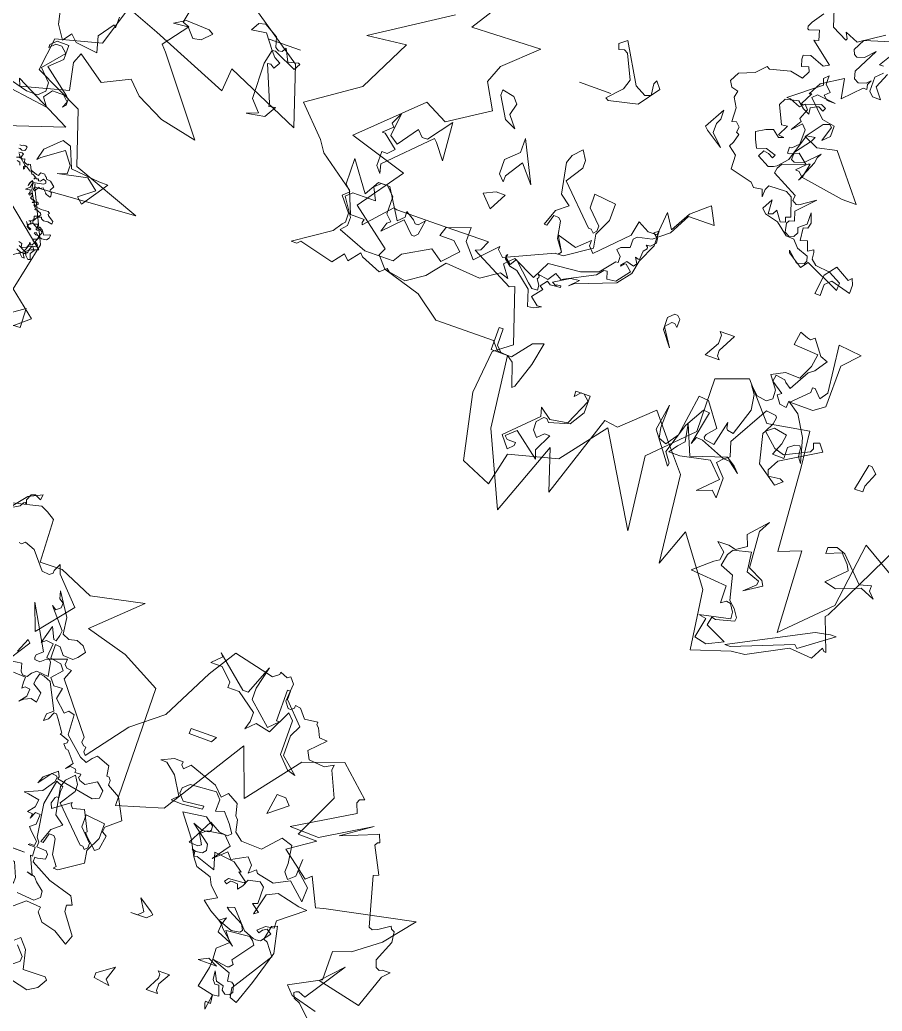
# Model space of a CAD drawing. Header units: metres. Extents: x -71 to 881, y -503 to 661.
# Drawn here: x 236.04 to 241.82, y 456.21 to 462.85 of the extents above; entities that cross this region are included whole.
import ezdxf

# ---------------------------------------------------------------- set-up
doc = ezdxf.new("R2010")
doc.units = ezdxf.units.M
doc.layers.add('ARBRE', color=100, linetype='Continuous', lineweight=13, true_color=0x00ff3f)

# ---------------------------------------------------------------- blocks, each defined once
blk = doc.blocks.new('WMF2', base_point=(0, 0.01))
at = {"color": 251, "lineweight": 0, "true_color": 0x636466}
for points in [[(81.23, -212.64), (86.45, -202.37), (92.4, -197.64), (98.49, -189.57), (98.99, -190.16), (98.92, -191.16), (99.46, -191.2), (99.98, -191.79), (99.88, -192.88), (107.36, -202.17), (106.64, -204.2), (107.63, -204.27), (108.14, -204.87), (108.06, -205.98), (111.91, -204.61), (112.96, -203.7), (114.06, -203.79), (114.16, -204.2), (114.12, -204.74), (112.93, -205.76), (117.77, -214.23), (115.81, -208.91), (110.13, -215.92), (115.04, -221.02), (115.66, -222.79), (116.35, -221.31), (116.39, -220.76), (116.99, -220.25), (118.51, -220.38), (121.42, -223.82), (123.45, -224.55), (124.06, -224.04), (124.6, -224.1)], [(197.13, -110.25), (202.88, -101.16), (188.84, -101.73), (195.03, -95.86), (196.4, -92.3), (193.55, -87.25), (201.48, -82.18), (206.17, -84.52), (217.5, -73.62), (205.76, -70.03), (212.07, -61.12), (204.08, -54.99), (204.77, -53.52), (202.84, -51.25), (195.1, -48.95), (190.12, -45.33), (178.29, -45.44), (176.89, -43.78), (174.7, -43.59), (173.01, -29.2), (166.39, -14.78), (160.89, -29.58), (158.19, -21.39), (152.68, -38.14), (149.95, -37.75), (143.85, -43.43), (139.57, -38.33), (135.29, -33.25), (133.39, -15.7), (130.63, -23.1), (123.64, -13.73), (121.99, -1.9), (114.39, -4.34), (111.72, -4.67), (103.98, -8.76), (99.27, -8.35), (97.95, -10.89), (97.46, -10.41), (97.02, -10.37), (99.54, -16.88), (99.06, -17.38), (95.41, -24.9), (90.83, -34.32)], [(49.27, -24.43), (44.16, -28.75), (49.49, -33.04), (47.38, -42.86), (52.22, -53.02), (31.88, -54.47), (45.91, -59.56), (49.4, -70.11), (59.14, -74.81), (58.34, -81.44), (49.36, -83.76), (46.84, -91.88), (40.14, -89.34), (24.4, -82.93), (24.01, -87.6), (8.81, -80.93), (12.69, -92.64), (23.58, -100.08)], [(39.67, -158.01), (44.92, -159.4), (46.44, -161.06), (40.43, -164.26), (40.42, -170.12), (36.91, -171.27), (31.95, -175.08), (27.13, -180.99), (44.83, -177.37), (46.41, -176.96), (49.12, -182.48), (50.2, -181.46), (55.69, -185.68), (50.55, -189.17), (54.41, -189.22), (50.23, -198.2), (52.48, -203.12), (52.39, -204.21), (54.12, -203.26), (57.28, -203.53), (58.15, -205.15), (55.25, -208.11), (56.89, -208.24), (57.74, -209.97), (58.25, -210.45), (58.2, -211), (60.88, -210.67), (62.28, -212.43), (63.37, -212.54), (63.42, -211.98), (64, -211.48), (64.56, -211.53), (65.45, -212.71), (65.14, -216.33), (66.13, -217.51), (66.73, -217.02), (68.24, -217.69), (68.28, -217.15), (69.45, -216.26), (77.76, -218.17), (81.23, -212.64), (81.23, -212.64)], [(100.3, -13.3), (97.37, -13.9), (96.16, -13.9), (102.61, -9.16), (103.21, -9.75), (114.9, -5.14), (116, -5.14), (100.3, -13.3), (100.3, -13.3)], [(122.03, -4.59), (121.2, -8.62), (122.72, -8.94), (116.58, -10.22), (116.74, -11.56), (117.68, -13), (118.53, -13.17), (119.53, -12.5), (119.62, -15.95), (127.05, -16.59), (123.52, -19.64), (122.5, -20.31), (122.25, -21.93), (124.05, -23.52), (121.84, -23.52), (120.32, -23.2), (118.31, -24.55), (119.17, -26.74), (115.88, -30.39), (117.14, -28.09), (116.53, -20.76), (113.49, -19.25), (112.89, -18.34), (116.25, -16.14), (114.07, -18.14), (114, -18.92), (116.7, -19.9), (117.23, -23.8), (120.73, -22.94), (121.42, -21.76), (121.9, -19.39), (119.14, -18.3), (118.02, -13.51), (116.67, -12.35), (115.65, -10.82), (115.72, -10.05), (119.34, -9.11), (120.19, -9.29), (120.53, -7.61), (116.29, -5.59), (119.5, -4.04), (122.03, -4.59), (122.03, -4.59)], [(206.64, -102.36), (221.47, -92.77), (213.62, -93.64), (218.84, -83.17), (228.67, -76.4), (223.08, -70.7), (221.59, -68.47), (214.46, -63.39), (212.7, -59.01), (209.83, -58.98), (210.04, -58.28), (209.88, -57.88), (205.22, -63.07), (204.55, -62.86), (196.2, -62.98), (185.71, -63.11), (186.56, -61.11), (187.58, -60.7), (178.92, -56.25), (177.9, -56.66), (174.32, -45.95), (177.81, -43.34), (178.67, -34.61), (175.87, -21.54), (169.72, -18.91), (168.26, -25.61), (158.55, -28.14), (151.66, -37.02), (141.23, -19.49), (142.97, -34.33), (135.13, -42.17), (135.3, -53.01), (129.01, -55.27), (122.91, -48.29), (114.53, -49.68), (113.77, -42.55), (112.45, -25.61), (108.09, -27.35), (107.21, -10.78), (98.49, -19.49), (96.74, -32.59), (81.64, -23.67)], [(59.11, -34.32), (48.77, -41.31), (47.36, -41.88), (58.37, -50.92)], [(61.87, -62.25), (50.47, -66), (62.16, -71.92), (61.59, -70.48), (52.23, -72.98), (53.36, -78.3), (52.54, -80.39), (46.99, -76.49), (41.75, -79.1), (39.13, -76.49), (33.51, -73.76), (26.05, -72.12), (37.25, -86.3), (38.33, -87.51), (34.61, -92.45), (35.99, -92.94), (34.69, -99.75)], [(40.11, -155.63), (43.05, -158.46), (44.35, -159.02), (44.76, -160.04), (44.45, -160.3), (43.92, -160.51), (42.49, -159.91), (37.1, -168.03), (40.97, -163.9), (32.15, -161.95), (29.82, -168.64), (28.52, -170), (30.14, -169.93), (30.65, -169.72), (31.37, -170.03), (31.94, -171.46), (30.17, -175.61), (30.45, -177.74), (31.15, -178.04), (31.35, -178.56), (33.6, -177.07), (34.61, -176.66), (35.32, -176.96), (38.04, -186.65), (37.02, -187.05), (39.7, -192.27), (39.35, -192.88), (38.94, -193.04), (39.56, -194.57), (39.97, -194.4), (46.81, -191.62), (41.05, -195.63), (50.47, -189.97), (56.38, -190.15), (44.99, -196.88), (45.76, -198.84), (45.47, -199.54), (44.55, -199.92), (50.64, -205.39), (58.51, -202.62), (66.66, -192.17), (70.16, -201.76), (80.62, -185.19), (89.7, -182.43), (90.01, -206.45), (97.85, -210.62), (106.23, -212.96), (97.57, -221.28), (108.11, -219.06), (114.95, -222), (119.42, -221.88), (119.84, -230.55), (121.43, -231.58), (122.86, -232.19), (129.04, -230.77)], [(95.41, -24.9), (93.1, -25.5), (93.1, -24.4), (91.88, -23.19), (94.81, -24.4), (99.43, -22.59), (101.87, -23.19), (98.33, -26.72), (98.94, -27.82), (100.65, -29.64), (103.57, -28.43), (103.57, -29.64), (101.87, -30.26), (100.05, -29.64), (95.41, -24.9), (95.41, -24.9)], [(57.77, -28.84), (58.63, -30.3), (56.93, -35.37), (57.37, -30.33), (54.22, -29.5), (53.25, -31.47), (53.04, -32.3), (51.55, -33.16), (53.17, -30.11), (53.78, -27.79), (53.47, -27.25), (51.12, -26.63), (45.81, -30.31), (45.66, -26.44), (59.37, -25.77), (58.42, -26.33), (57.77, -28.84), (57.77, -28.84)], [(169.87, -28.84), (169.25, -28.23), (167.56, -28.23), (167.56, -27.6), (168.66, -26.5), (170.48, -28.84), (164.64, -34.67), (165.12, -36.39), (162.8, -34.67), (159.28, -35.28), (156.97, -40.52), (158.19, -41.62), (158.8, -41.62), (159.88, -40.52), (159.88, -41.62), (156.97, -41.62), (156.97, -38.21), (158.8, -35.28), (162.8, -34.07), (163.41, -34.67), (164.03, -34.67), (165.12, -33.45), (165.12, -31.75), (164.03, -30.53), (162.8, -31.75), (161.71, -31.75), (163.41, -28.23), (162.8, -26.5), (168.04, -30.53), (169.87, -28.84), (169.87, -28.84)], [(57.77, -59.77), (57.34, -59.74), (56.99, -59.99), (56.55, -59.99), (56.22, -59.81), (56.35, -59.33), (56.48, -59.08), (57.01, -58.91), (57.45, -59.12), (57.71, -59.07)], [(57.42, -58.35), (56.8, -58.47), (56.47, -58.28), (56.73, -57.56), (56.31, -57.33), (55.87, -57.53), (55.75, -56.92), (54.93, -56.6), (54.8, -56.85), (54.47, -56.9), (54, -55.88), (52.71, -55.43), (52.29, -55.4), (52.19, -55.8), (52.04, -56.06), (51.25, -56.07), (50.96, -55.61), (50.83, -55.62), (50.67, -55.53), (50.58, -55.28), (49.76, -55.18), (48.77, -54.33), (49.22, -53.47), (49.17, -53.21), (48.84, -53.17), (48.7, -52.42), (48.83, -52.17), (49.57, -52.45), (49.82, -52.58), (49.78, -52.67), (50.67, -53.46), (51.2, -53.08), (51.37, -53.18), (51.41, -53.31), (52.03, -52.33), (52.28, -52.54), (52.29, -52.9), (52.25, -52.99), (52.13, -53.02), (52.29, -53.33), (52.38, -53.6), (52.8, -53.6), (52.54, -52.26), (51.6, -50.66), (51.34, -50.52), (51.27, -50.28), (50.74, -50.44), (50.57, -50.33), (50.48, -50.06), (50.84, -49.82), (50.98, -49.78), (50.89, -49.52), (49.55, -49.37), (48.16, -49.5), (47.78, -49.18), (48, -48.98), (47.85, -48.67), (46.68, -47.94), (46.65, -47.37), (47.56, -47.53), (48.39, -47.43), (48.9, -47.71), (48.98, -47.97), (49.76, -47.72), (50.3, -46.68), (50.19, -46.3), (49.75, -46.27), (49.22, -46.45), (49.02, -45.79), (48.86, -45.72), (48.68, -46.06), (48.07, -45.73), (47.44, -44.86), (46.32, -45.35), (46.14, -45.25), (46.23, -44.64), (46.6, -44.17), (47.56, -44.03), (48.1, -44.22), (48.58, -43.15), (48.01, -42.73), (47.85, -42.43), (48.07, -42.2), (48.76, -42.13), (48.17, -41.4), (48.71, -40.58), (48.32, -39.48), (48.7, -39.37), (49.37, -39.95), (49.47, -40.2), (49.63, -40.29), (49.94, -40.13), (49.49, -39.35), (50.01, -39.4), (50.51, -39.88), (50.54, -40.02), (50.86, -39.85)], [(51.46, -40.59), (50.47, -40.19), (49.85, -40.29), (49.72, -40.33), (49.57, -40.61), (49.49, -40.55), (49.46, -40.43), (49.28, -40.54), (49.15, -40.81), (49.22, -41.05), (48.9, -41.88), (48.95, -42.01), (49.46, -41.85), (49.82, -40.94), (49.95, -40.7), (51.24, -41.37)], [(51.53, -42.07), (50.86, -41.92), (50.77, -41.24), (50.48, -41.18), (49.74, -41.56), (49.46, -42.27), (49.5, -42.42), (49.41, -42.59), (49.24, -42.27), (48.89, -42.32), (48.63, -42.83), (49.09, -43.19), (49.12, -43.32), (49.21, -43.37), (48.38, -43.7), (48.25, -43.95), (48.36, -44.36), (48.89, -44.41), (49.31, -44.64), (48.96, -44.87), (48.46, -44.41), (48.27, -44.32), (47.88, -45.08), (47.97, -45.33), (48.55, -45.65), (48.68, -45.4), (48.96, -45.31), (49.3, -45.49), (49.06, -45.7), (50.1, -46.26), (50.9, -45.79), (50.93, -45.72), (50.82, -45.31), (50.42, -45.22), (50.17, -45.09), (50.28, -44.9), (51.03, -45.31), (51.03, -45.54), (51.44, -46.19), (51.18, -45.85), (51.02, -45.76), (50.63, -46.1), (50.58, -46.17), (50.67, -46.44), (50.83, -46.52), (51.09, -46.45), (50.35, -46.83), (50.42, -47.09), (50.26, -47.21), (50.42, -47.72), (49.49, -48.01), (49.31, -48.35), (49.49, -48.67), (50.03, -48.84), (50.3, -48.99), (50.77, -48.92), (50.44, -48.95), (51.22, -49.71), (51.11, -49.74), (51.31, -50.19), (51.71, -50.04), (51.65, -50.13), (51.4, -50.23), (51.47, -50.48), (52.03, -50.67), (52.29, -50.82), (52.12, -51.17), (52.29, -51.69), (52.54, -51.59), (52.57, -51.17), (52.63, -51.43), (52.9, -51.36), (52.76, -51.82), (52.87, -52.23), (53.49, -52.1), (53.75, -52.03), (53.04, -52.74), (52.85, -53.52), (52.92, -53.78), (53.01, -53.82), (53.28, -53.74), (53.5, -52.87), (53.5, -53.31), (53.09, -54.09), (52.87, -53.87), (52.85, -53.74), (50.74, -54.16), (50.47, -54.45), (50.6, -54.86), (51.14, -55.04), (51.55, -54.48), (51.91, -54.45), (52.09, -54.54), (52.03, -54.61), (52.09, -54.76), (52.39, -54.6), (52.42, -54.73), (52.51, -54.77), (52.77, -54.69), (52.92, -54.44), (52.77, -54.92), (53.44, -55.27), (53.59, -55.23), (53.84, -55.36), (53.75, -55.52), (53.79, -55.66), (54.35, -55.63), (54.31, -55.72), (54.95, -56.16), (55.21, -56.29), (55.34, -56.28), (55.36, -55.82), (55.49, -55.58), (55.61, -55.96), (55.42, -56.31), (56.6, -57.37), (57.04, -57.37)], [(57.18, -56.7), (56.58, -56.58), (56.42, -56.07)], [(57.53, -57.31), (56.88, -57.52), (57.28, -58.16)], [(127.86, -39.54), (126.03, -38.33), (124.94, -37.24), (127.24, -38.94), (128.46, -38.94), (129.55, -37.85), (127.24, -35.41), (127.24, -31.39), (128.46, -32.48), (131.38, -31.39), (127.86, -34.91), (130.76, -37.85), (136.62, -36.62), (138.93, -36.62), (137.71, -38.33), (136.62, -39.54), (137.23, -43.08), (134.79, -37.24), (127.86, -39.54), (127.86, -39.54)], [(120.42, -66.45), (119.65, -67.04), (117.45, -64.06), (115.93, -63.49), (117.61, -61.04), (118.69, -60.22), (120.94, -56.22), (122.15, -57.02), (122.44, -57.42), (124.35, -57.69), (124.6, -56.41), (122.13, -54.73), (122.91, -54.15), (121.8, -52.67), (120.44, -52.47), (120.32, -53.77), (117.85, -52.09), (115.45, -48.04), (114.13, -43.19), (114.93, -44.29), (115.11, -45.98), (115.4, -46.38), (116.35, -46.16), (117.52, -45.28), (117.5, -42.97), (119.86, -43.05), (118.8, -45.54), (118.53, -47.44), (121.17, -47.9), (122.64, -46.8), (121.69, -48.6), (121.49, -49.97), (121.78, -50.35), (123.77, -50.57), (128.28, -42.59), (127.38, -39.75), (128.46, -38.94), (133.52, -40.99), (134.82, -41.11), (135.39, -39.6), (134.06, -46.44), (135.36, -46.55), (137.61, -42.55), (139.52, -36.52), (138.12, -34.62), (138.22, -33.95), (142.72, -39.97), (141.89, -45.21), (141.95, -40.55), (141.61, -38.48), (139.96, -37.89), (138.27, -40.36), (137.04, -48.82), (135.07, -48.6), (131.68, -44.07), (133.27, -42.27), (133.42, -41.67), (133.14, -41.28), (131.16, -40.93), (130.09, -45.87), (129.9, -44.79), (129.67, -44.48), (128.38, -44.23), (126.63, -49.66), (127.08, -52.73), (128.25, -54.29), (126.47, -52.71), (124.5, -52.36), (123.39, -53.17), (123.49, -54.92), (125.42, -57.49), (122.86, -58.8), (119.88, -58.72), (118.5, -61.58), (118.12, -64.16), (123.08, -64.47), (122.69, -67.2), (121.11, -66.56), (120.42, -66.45), (120.42, -66.45)], [(122.64, -46.8), (119.8, -44.2), (117.78, -43.62), (113.05, -45.94), (112.69, -46.71), (113.05, -47.75), (111.9, -48.16), (110.76, -46.76), (118.41, -42.1), (119.56, -39.88), (119.15, -38.74), (116.82, -39.05), (116.04, -38.68), (117.45, -37.54), (121.56, -40.46), (122.95, -46.17), (122.64, -46.8), (122.64, -46.8)], [(174.7, -43.59), (178.13, -43.59), (178.13, -48.16), (177.26, -48.16), (177.26, -44.83), (176.02, -43.59), (173.91, -43.59), (170.9, -47.37), (168.8, -48.16), (169.68, -43.59), (171.36, -38.49), (171.81, -38.05), (173.47, -42.7), (174.7, -43.59), (174.7, -43.59)], [(99.65, -46.23), (100.87, -43.31), (100.87, -42.08), (102.57, -42.08), (101.47, -47.33), (100.87, -47.33), (99.65, -46.23), (99.65, -46.23)], [(220.57, -50.22), (221.79, -50.2), (214.78, -54.92), (213.59, -56.76), (213.1, -57.26), (213.13, -59.1), (215.47, -61.97), (214.27, -63.08), (215.5, -64.29), (215.56, -69.52), (211.34, -63.72), (209.67, -66.67), (207.37, -66.7), (203.77, -60.91), (202.56, -62.13), (202.58, -63.23), (200.85, -62.15), (200.24, -61.55), (199.64, -61.56), (198.56, -62.79), (199.01, -59.87), (199.61, -59.26), (200.21, -59.24), (202.55, -61.52), (206.05, -57.94), (205.47, -59.78), (204.85, -60.28), (206.1, -61.48), (206.14, -65.01), (207.85, -66.7), (209.07, -66.69), (210.27, -65.56), (209.03, -63.15), (213.66, -63.1), (214.86, -61.99), (212.51, -58.47), (212.49, -56.77), (213.57, -55.55), (207.7, -53.3), (201.85, -53.37), (200.78, -55.09), (195.57, -58.07), (193.11, -56.39), (190.24, -59.36), (192.08, -61.04), (195, -61.01), (194.41, -62.83), (189.81, -64.59), (189.77, -61.68), (187.3, -58.79), (183.33, -62.96), (183.33, -62.37), (182.1, -61.15), (172.77, -65.4), (172.29, -65.4), (171.68, -66.02), (173.43, -68.94), (169.39, -67.77), (166.98, -70.11), (166.96, -69.01), (165.85, -67.81), (160.08, -73.71), (159.5, -76.65), (157.18, -75.46), (155.35, -75.48), (154.92, -80.22), (153.06, -77.33), (150.8, -81.38), (147.91, -83.85), (147.29, -84.34), (145.55, -80.94), (150.8, -80.88), (153.05, -76.72), (155.95, -74.38), (158.86, -73.73), (159.47, -73.11), (159.44, -71.4), (161.14, -70.78), (161.73, -70.16), (160.64, -69.08), (160.62, -67.87), (161.11, -67.86), (163.5, -64.91), (166.9, -63.65), (173.36, -63.08), (175.14, -59.53), (179.8, -61.8), (181.48, -60.07), (179.75, -57.65), (181.46, -58.23), (184.95, -55.88), (192.02, -56.41), (194.9, -52.85), (198.42, -50.48), (201.82, -51.06), (202.43, -51.55), (203.66, -50.42), (207.69, -52.09), (208.3, -52.68), (210.1, -50.35), (211.21, -51.44), (213, -49.09), (219.97, -50.84), (220.57, -50.22), (220.57, -50.22)], [(40.86, -56.38), (43.16, -58.19), (49.01, -56.98), (47.19, -57.59), (47.19, -59.3), (49.01, -61.74), (53.04, -58.82), (53.65, -58.19), (53.04, -60.53), (50.1, -63.43), (48.41, -62.83), (46.7, -58.82), (40.86, -58.19), (39.03, -58.19), (42.55, -52.98), (43.78, -54.06), (40.86, -56.38), (40.86, -56.38)], [(113.17, -63.62), (113.17, -55.18), (115.36, -53.65), (120.07, -53.65), (116.91, -56.82), (116.91, -57.81), (116.37, -57.81), (114.82, -56.28), (113.72, -57.81), (114.82, -67.35), (110.12, -66.81), (113.17, -63.62), (113.17, -63.62)], [(147.98, -61.05), (146.87, -62.15), (146.26, -62.15), (145.66, -61.53), (145.66, -59.83), (146.26, -60.44), (146.87, -60.44), (147.98, -59.23), (145.66, -55.68), (147.98, -58.61), (147.98, -61.05), (147.98, -61.05)], [(156.89, -69.51), (157.43, -66.75), (159.56, -64.03), (167.3, -61.05), (168.14, -60.32), (166.54, -62.02), (168.32, -61.8), (171.36, -59.94), (170.42, -59.42), (170.47, -59.72), (169.59, -59.84), (169.56, -59.52), (171.59, -59.29), (172.31, -59.83), (173.34, -58.5), (172.64, -57.96), (174.22, -55.94), (172.57, -54.64), (171.71, -54.74), (173.12, -54.01), (174.29, -53.87), (175.3, -57.08), (178.61, -59.71), (180.18, -60.09), (181.49, -61.11), (181.56, -61.74), (181.3, -62.07), (181.53, -61.43), (180.22, -60.39), (179.42, -61.68), (175.68, -58.22), (174.72, -57.4), (173.53, -57.53), (173.65, -58.47), (174.34, -59.58), (174.13, -59.93), (174.18, -60.23), (174.45, -60.45), (172.34, -60.13), (171.33, -61.75), (169.98, -60.98), (163.78, -64.16), (162.73, -65.48), (162.11, -65.55), (161.63, -64.1), (159.84, -64.31), (157.76, -66.95), (159.09, -68.05), (159.4, -68.02), (159.94, -67.33), (159.98, -67.64), (159.15, -68.6), (157.6, -68.22), (157.12, -68.85), (157.81, -69.96), (157.22, -69.78), (156.92, -69.81), (156.81, -71.58), (156.27, -72.27), (156.3, -72.59), (156.65, -72.85), (155.79, -72.95), (154.94, -73.93), (155.05, -74.81), (156.1, -75.62), (155.22, -76.3), (155.18, -73.27), (156.89, -69.51), (156.89, -69.51)], [(136.37, -58.45), (136.37, -57.37), (135.76, -56.76), (138.68, -56.76), (136.98, -59.69), (136.98, -61.39), (137.47, -62), (134.54, -62), (136.37, -58.45), (136.37, -58.45)], [(171.68, -66.02), (173.31, -68.24), (173.88, -71.59), (174.47, -72.18), (175.5, -72.18), (176.09, -69.97), (176.66, -69.97), (175.5, -73.22), (173.31, -74.97), (175.5, -76.59), (176.66, -82.74), (176.09, -84.36), (174.47, -86.09), (173.31, -84.36), (173.31, -82.74), (175.5, -79.36), (168.32, -72.18), (167.74, -72.18), (167.15, -71.59), (166.58, -72.18), (166.58, -73.22), (169.36, -76), (169.36, -78.78), (164.96, -78.33), (164.96, -74.97), (166.58, -71.59), (166.11, -68.82), (171.09, -65.45), (172.15, -65.45), (171.68, -66.02), (171.68, -66.02)], [(64.7, -71.27), (60.09, -70.06), (57.77, -70.06), (56.55, -71.27), (56.55, -72.98), (58.86, -75.3), (55.34, -79.44), (56.55, -80.53), (57.77, -80.53), (58.86, -79.44), (58.86, -80.05), (57.77, -81.14), (55.34, -81.14), (55.34, -78.22), (57.77, -75.92), (52.42, -71.77), (51.91, -71.27), (51.91, -70.06), (52.42, -69.46), (51.91, -70.67), (53.02, -71.77), (55.34, -71.77), (56.55, -70.06), (55.34, -68.37), (63.01, -69.46)], [(187.57, -69.19), (189.89, -71.62), (187.57, -72.72), (185.74, -72.72), (187.57, -69.19), (187.57, -69.19)], [(211.1, -72.56), (210.01, -72.56), (208.8, -73.77), (211.73, -76.09), (212.35, -76.09), (210.51, -77.8), (211.1, -78.4), (210.01, -80.71), (210.51, -76.09), (208.8, -74.88), (205.88, -79.01), (204.66, -77.8), (203.56, -77.8), (200.04, -82.55), (199.42, -74.88), (201.73, -77.8), (202.34, -78.4), (210.51, -70.25), (210.01, -68.43), (211.1, -69.64), (211.1, -72.56), (211.1, -72.56)], [(122.21, -79.14), (120.38, -81.45), (117.46, -79.74), (116.86, -80.36), (116.37, -79.14), (116.37, -77.44), (120.38, -78.53), (121.59, -77.44), (121.59, -75.13), (122.69, -75.13), (122.21, -79.14), (122.21, -79.14)], [(184.65, -79.77), (186.95, -76.25), (186.95, -75.04), (188.18, -76.25), (188.18, -79.17), (185.74, -81.48), (185.74, -84.42), (181.72, -76.25), (184.65, -79.77), (184.65, -79.77)], [(110.5, -210.3), (109.11, -209.66), (107.56, -210.01), (106.1, -209.43), (105.21, -208.37), (106.3, -206.96), (107.08, -206.3), (109.11, -206.4), (110.23, -207.75), (111.21, -207.86), (111.17, -205.1), (108.98, -204.68), (108.09, -203.61), (109.95, -201.54), (108.82, -200.21), (107.05, -200.28), (107.47, -198.09), (105.17, -195.92), (104.39, -196.59), (103.18, -196.28), (102.97, -192.24), (99.24, -188.97), (97.85, -188.34), (97.03, -189.52), (96.18, -190.24), (93.53, -189.23), (93.18, -187.24), (92.71, -187.16), (92.29, -186.66), (92.32, -185.67), (89.73, -184.22), (87.53, -180.05), (90.18, -177.78), (90.31, -176.8), (89.34, -176.22), (89.8, -173.49), (90.58, -172.83), (92.72, -174.77), (93.38, -175.55), (93.1, -175.8), (95.08, -179.67), (97.34, -179.08), (97.82, -179.64), (97.78, -180.15), (101.14, -177.68), (101.63, -178.7), (101.22, -179.9), (100.95, -180.15), (100.54, -180.1), (100.64, -181.36), (100.55, -182.4), (102.01, -182.98), (102.92, -178.07), (101.94, -171.52), (101.24, -170.69), (101.31, -169.75), (99.34, -169.6), (98.87, -169.05), (98.94, -168.01), (100.49, -167.68), (101, -167.72), (101.03, -166.73), (96.75, -164.41), (91.89, -162.99), (91.03, -161.43), (92.05, -161.03), (91.94, -159.79), (89, -155.76), (89.67, -153.85), (92.49, -155.57), (95.44, -156.33), (96.81, -157.94), (96.68, -158.92), (99.66, -159.16), (102.89, -156.4)], [(99.31, -151.21), (98.26, -152.1), (96.65, -150.2), (95.72, -146.4), (91.23, -146.56), (90.77, -146.01), (91.89, -144.08), (93.76, -142.97), (97.21, -143.77)], [(139.42, -126.79), (141.03, -124.5), (141.52, -123.53), (141.36, -123.04), (141.12, -122.91), (139.13, -123.53), (138.58, -121.59), (139.52, -121.34), (135.03, -117.8), (136.15, -117.21), (139.1, -118.34), (140.49, -117.9), (140.5, -117.08), (140.06, -115.71), (138.68, -116.15), (138.33, -115.23), (139.13, -113.66), (141.69, -114.16), (145.74, -113.14), (146.33, -113.43), (148.12, -111.55), (151.13, -110.32), (152.08, -108.49), (151.44, -107.36), (150.04, -107.03), (150.34, -105.65), (149.29, -103.85), (149.18, -101.08), (148.29, -101.35), (147.47, -100.54), (147.61, -99.46), (147.03, -99.16), (147.51, -97.44), (147.99, -96.52), (146.26, -95.22), (146.17, -92.39), (141.64, -91.28), (140.84, -90.46), (139.13, -90.72), (138.69, -89.34), (138.63, -90.88), (138.17, -91.79), (134.57, -91.91), (133.35, -91.28), (132.09, -87.5), (133.07, -87.18), (132.73, -86.26), (133.71, -85.95), (135.09, -87.89), (135.6, -86.91), (136.47, -86.63), (136.66, -89.45), (137.77, -87.31), (136.97, -86.47), (134.21, -85.79), (131.7, -83.77), (130.11, -83.69), (128.85, -82.3), (126.54, -81.5), (126.24, -80.52), (126.57, -79.87), (128, -79.47), (130.14, -81.38), (129.97, -80.9), (127.04, -78.97), (125.91, -80.36), (118.92, -77.16), (118.88, -78.69), (121.4, -80.01), (124.34, -80.36), (125.43, -81.26), (125.58, -82.58), (125.74, -83.07), (126.83, -82.4), (127.49, -84.3), (128.86, -83.86), (129.13, -86.37), (128.24, -86.66), (128, -87.76), (128.66, -89.67), (128.66, -87.28), (130.11, -86.07), (129.76, -85.15), (130.27, -84.17), (131.22, -83.92), (132.14, -84.39), (132.47, -86.12), (132.16, -86.71), (131.17, -87.01), (131.77, -88.88), (128.43, -92.34), (131.45, -90.3), (131.93, -90.21), (132.84, -90.68), (132.69, -91.75), (138.01, -94.49), (137.8, -95.54), (137.29, -96.51), (132.41, -98.35), (132.02, -98.48), (132.65, -95.66), (133.11, -94.75), (131.35, -98.96), (131.2, -100.04), (130.7, -101), (133.23, -98.36), (135.1, -97.76), (135.74, -98.1), (135.68, -99.63), (133.33, -102.77), (132.87, -103.68), (134.56, -103.4), (136.24, -97.94), (137.95, -96.02), (138.58, -95.62), (139.55, -95.29), (142.04, -96.56), (141.41, -97.82), (140.33, -97.67), (139.33, -97.16), (139.01, -97.82), (141.07, -98.46), (142.94, -97.86), (143.7, -99.41), (144.2, -100.81), (142.43, -101.88), (141.01, -102.38), (139.61, -101.25), (138.63, -101.56), (139.77, -101.73), (138.66, -103.88), (139.89, -103.76), (141.57, -107.36), (140.9, -108.66), (138.27, -109.27), (136.88, -108.14), (135.58, -107.47), (135.77, -108.71), (134.62, -109.36), (134.22, -109.47), (133.26, -108.98), (132.92, -109.62), (133.89, -110.13), (137.3, -108.77), (137.63, -108.93), (136.36, -111.4), (136.84, -111.24), (135.54, -113.78), (131.42, -116.34), (130.72, -112.44), (127.35, -115.8), (126.6, -115.82), (126.85, -116.77), (126.37, -117.68), (127.17, -116.93), (128.65, -116.47), (129.55, -116.93), (129.96, -118.38), (127.38, -123.37), (129.16, -121.51), (130.54, -121.07), (131.19, -121.4), (131.54, -122.32), (130.4, -124.53), (125.18, -126.19)], [(126.75, -127), (131.48, -123.86), (134.15, -124.91), (133.52, -123.75), (133.68, -123.43), (136.79, -125.04), (137.86, -128.38)], [(99.24, -145.7), (96.84, -147.73), (96.81, -148.71), (98.38, -150.55)], [(101.88, -160.07), (98.36, -159.78), (97.31, -160.68), (97.47, -161.98), (99.06, -163.31), (99.78, -164.14), (101.47, -164.52), (100.3, -164.17), (101.94, -167.79), (101.51, -167.75), (101.59, -169.52), (103.08, -169.59), (102.8, -169.82), (101.82, -169.79), (101.75, -170.73), (103.34, -172.15), (104, -172.92), (102.95, -173.82), (102.84, -175.84), (103.82, -175.87), (104.45, -174.47), (104.32, -175.45), (105.36, -175.53), (104.26, -176.94), (104.08, -178.42), (106.33, -178.82), (107.3, -178.94), (103.92, -180.38), (102.29, -182.75), (102.16, -183.73), (102.39, -184), (103.43, -184.08), (105.34, -181.48), (104.76, -182.94), (102.36, -184.98), (101.88, -183.96), (101.97, -183.49), (94.36, -182.12), (93.06, -182.73), (92.94, -184.28), (94.55, -185.59), (96.67, -184.27), (97.88, -184.67), (98.3, -185.17), (98.08, -185.36), (98.04, -185.87), (99.3, -185.77), (99.21, -186.22), (99.44, -186.5), (100.48, -186.59), (101.25, -185.92), (100.16, -187.33), (101.95, -189.45), (102.48, -189.49), (103.14, -190.28), (102.64, -190.71), (102.6, -191.22), (104.51, -191.89), (104.23, -192.12), (105.81, -194.43), (106.51, -195.26), (106.98, -195.35), (107.6, -193.84), (108.41, -193.19), (108.29, -194.62), (107.17, -195.57), (109.76, -200.75), (111.21, -201.34), (112.19, -201.47), (112.55, -200.2), (112.63, -199.28), (110.76, -198.09), (110.9, -196.12), (112.13, -196.43), (113.42, -195.8), (114.19, -195.14), (113.09, -196.56), (112.98, -198.01), (113.96, -198.14), (114.51, -197.67), (114.61, -198.91), (114.58, -199.9), (117.07, -200.09)], [(117.74, -204.14), (116.53, -207), (116.04, -206.45), (118.58, -202.45)], [(118.63, -201.93), (116.12, -202.24), (115.77, -200.72), (115.3, -200.17), (114.31, -200.14), (113.77, -201.07), (112.93, -201.79), (110.47, -201.58), (110.98, -204.31), (111.44, -204.87), (111.97, -204.91), (111.68, -207.85), (113.17, -208.02), (114, -207.32), (112.98, -210.96), (111.87, -208.65), (111.36, -208.61), (111.05, -209.82), (110.92, -210.8), (114.34, -214.81), (113.44, -214.21), (112.61, -214.93), (112.58, -215.91), (113.47, -216.49), (113.87, -217.98), (110.96, -213.56), (110.5, -210.3), (110.5, -210.3)], [(18.5, -90.74), (17.84, -93.61), (20.02, -96.45), (22.98, -96.02), (22.05, -97.63), (20.72, -98), (17.93, -96.37), (17.41, -94.37), (16.65, -93.94), (15.97, -94.11), (15.49, -94.96), (14.21, -92.52), (12.21, -93.06), (11.86, -92.86), (12.6, -91.6), (16.89, -93.51), (17.23, -93.72), (17.84, -93.61), (16.91, -92.52), (15.64, -91.79), (16.37, -90.52), (17.22, -91.02), (17.83, -90.91), (14.87, -83.79), (14.78, -83.17), (13.49, -83.45), (14.87, -81.07), (17.86, -80.56), (18.47, -80.47), (16.28, -81.33), (18.28, -83.52), (18.5, -90.74), (18.5, -90.74)], [(55.55, -83.45), (56.85, -81.67), (58.61, -84.37), (59.53, -88.36)], [(47.94, -89.66), (47.94, -87.42), (48.41, -87.89), (50.63, -84.84), (49.71, -81.67), (54.16, -82.15), (55.55, -83.45), (55.55, -83.45)], [(193.06, -90.68), (193.06, -91.77), (190.63, -91.29), (189.54, -90.08), (190.15, -87.76), (188.32, -85.45), (190.63, -86.53), (193.06, -90.68), (193.06, -90.68)], [(30.71, -93.26), (29.79, -92.67), (31.51, -90.88), (33.12, -90.61), (34.74, -92.37), (37.69, -92.07), (35.5, -93.43), (30.71, -93.26), (30.71, -93.26)], [(132.71, -95.54), (133.58, -96.42), (134.37, -96.42), (132.71, -98.1), (134.81, -99.76), (136.47, -98.97), (136.93, -98.97), (136.93, -100.2), (136.47, -100.2), (135.25, -101.44), (135.25, -104.42), (136.12, -105.31), (137.8, -103.54), (136.47, -105.66), (136.93, -106.1), (136.12, -108.22), (136.93, -109.09), (137.8, -108.22), (139.92, -109.09), (140.71, -109.09), (134.81, -113.75), (135.25, -114.99), (134.37, -115.87), (134.37, -114.12), (133.14, -112.88), (134.02, -111.98), (133.14, -111.2), (131.46, -111.2), (135.25, -111.63), (136.12, -110.76), (132.71, -107.41), (130.14, -106.98), (130.14, -104.87), (131.46, -103.54), (130.59, -106.54), (131.03, -106.98), (132.27, -106.54), (134.81, -103.19), (131.92, -101.88), (128.03, -102.76), (120.98, -94.11), (123.89, -94.11), (132.71, -95.54), (132.71, -95.54)], [(12.72, -95.5), (19.16, -95.5), (12.72, -95.5), (12.72, -95.5)], [(151.83, -99.7), (151.83, -97.88), (149.53, -95.56), (153.05, -97.88), (153.66, -98.49), (151.35, -102.62), (151.35, -100.8), (151.83, -99.7), (151.83, -99.7)], [(173.74, -97.12), (171.08, -99.94), (170.47, -101.94), (172.73, -106.71), (173.49, -107.11), (174.53, -106.76), (174.92, -107.91), (173.5, -109.02), (168.96, -101.3), (166.77, -100.11), (165.62, -100.49), (165.9, -102.84), (165.52, -103.6), (164.39, -102.19), (167.39, -98.11), (173.12, -96.81), (173.74, -97.12), (173.74, -97.12)], [(173.09, -98.24), (179.55, -98.24), (173.09, -98.24), (173.09, -98.24)], [(123.86, -119.93), (125.08, -116.95), (123.4, -114.83), (125.08, -114.83), (125.96, -115.71), (125.96, -118.61), (124.64, -119.93)], [(125.08, -121.17), (125.96, -121.17), (124.64, -123.29)], [(82.25, -150.59), (79.04, -152.94), (79.92, -150.11), (79.04, -149.13), (82.25, -149.63), (82.25, -150.59), (82.25, -150.59)], [(59.93, -151.15), (60.32, -152.23), (60.38, -152.67), (59.29, -152.55), (59.49, -154.26), (58.26, -154.43), (58.99, -156.48), (59.78, -156.36), (60.39, -157.12), (60.6, -158.84), (59.69, -157), (58.12, -156.61), (58.04, -155.76), (57.3, -155.21), (56.47, -155.37), (55.94, -156.07), (56.34, -157.53), (56.79, -157.86), (57.66, -157.75), (57.9, -159.41), (61.78, -160.83), (58.66, -160.38), (58.28, -160.48), (57.75, -161.18), (58.26, -161.95), (55.2, -166.06), (55.75, -166.8), (56.5, -167.36), (60.96, -166.95), (61.31, -166.89), (59.77, -164.96), (59.07, -164.44), (62, -167.02), (62.51, -167.79), (63.26, -168.35), (60.34, -167.25), (58.66, -167.5), (58.28, -168), (58.89, -169.15), (61.9, -170.7), (62.6, -171.21), (61.18, -171.65), (57.84, -168.06), (55.81, -167.24), (55.17, -167.15), (54.29, -167.27), (52.87, -169.18), (53.82, -169.88), (54.6, -169.37), (55.15, -168.63), (55.66, -169.01), (54.32, -170.26), (52.66, -170.5), (52.66, -171.97), (47.81, -175.9), (49.56, -176.04), (54.15, -177.07), (56.26, -176.06), (57.34, -171.75), (56.54, -172.31), (58.19, -173.55), (57.21, -173.91), (57.26, -177.31), (58.26, -178.06), (60.53, -177.56), (61.17, -176.18), (61.91, -175.17), (62.25, -176.19), (63.37, -176.26), (63.72, -176.21), (64.28, -175.46), (64.78, -175.83), (64.22, -176.58), (61.08, -176.8), (60.89, -177.07), (62.8, -178.48), (62.37, -178.54), (64.31, -180), (68.46, -180.44), (67.52, -177.18), (71.39, -178.5), (71.97, -178.23), (72.13, -179.07), (72.84, -179.59), (71.95, -179.32), (70.65, -179.51), (70.12, -180.21), (70.34, -181.46), (74.19, -184.37), (72.12, -183.59), (70.89, -183.77), (70.51, -184.27), (70.59, -185.1), (72.3, -186.38), (76.95, -185.71), (73.74, -181.48), (71.97, -178.23), (70.82, -176.69), (67.68, -175.65), (66.98, -174.25), (64.97, -172.31), (67.26, -170.98), (65.32, -169.52), (63.26, -168.35), (62.04, -169.25), (62.51, -167.79), (62.6, -166.17), (59.77, -164.96), (61.9, -163.05), (61.78, -160.83), (61.83, -159.09), (62.73, -154.97), (59.49, -154.26), (59.93, -151.15), (59.93, -151.15)], [(70.48, -153.72), (70.48, -154.59), (70.98, -155.09), (68.65, -155.09), (70, -152.75), (70, -151.4), (69.61, -150.88), (71.95, -150.88), (70.48, -153.72), (70.48, -153.72)], [(56.45, -156.83), (51.18, -165.09), (52.99, -167.49), (53.79, -167.78), (53.24, -170.6), (52.14, -171.11), (51.01, -165.85), (52.98, -159.15), (54.67, -154.45), (56.12, -154.97), (56.45, -156.83), (56.45, -156.83)], [(62.6, -160.74), (60.66, -159.76), (64.44, -159.76), (62.6, -160.74), (62.6, -160.74)], [(105.63, -167.93), (106.73, -166.71), (105.63, -165.01), (105.03, -165.6), (104.42, -165.6), (103.21, -162.7), (103.21, -161.47), (106.73, -165.6), (107.95, -167.93), (103.21, -167.93), (105.63, -167.93), (105.63, -167.93)], [(78.47, -163.95), (77.51, -164.92), (78.97, -167.27), (76.15, -165.41), (75.64, -164.92), (76.63, -163.95), (79.84, -163.95), (78.47, -163.95), (78.47, -163.95)], [(96.52, -167.41), (97.97, -169.37), (98.48, -172.36), (98.99, -172.89), (99.94, -172.89), (100.46, -170.92), (100.97, -170.92), (99.94, -173.81), (97.97, -175.37), (99.94, -176.82), (100.97, -182.31), (100.46, -183.77), (98.99, -185.32), (97.97, -183.77), (97.97, -182.31), (99.94, -179.3), (93.53, -172.89), (93, -172.89), (92.49, -172.36), (91.96, -172.89), (91.96, -173.81), (94.45, -176.31), (94.45, -178.79), (90.5, -178.38), (90.5, -175.37), (91.96, -172.36), (91.54, -169.88), (96, -166.89), (96.93, -166.89), (96.52, -167.41), (96.52, -167.41)], [(52.76, -180.21), (55.75, -178.63), (59.24, -179.37), (59.71, -180), (60.98, -178.83), (60.92, -180.53), (62.07, -181.8), (65.07, -180.21), (66.12, -181.35), (68.53, -179.14), (66.06, -182.57), (67.81, -184.35), (71.26, -183.89), (72.51, -182.83), (71.38, -180.95), (72, -180.48), (73.83, -180.56), (71.19, -185.7), (68.92, -184.4), (67.21, -184.32), (66.57, -184.91), (67.73, -186.66), (69.36, -188.54), (71.08, -188), (71, -190.33), (72.16, -191.6), (77.42, -191.2), (78.69, -190.03), (78.74, -188.92), (77.57, -187.67), (73.52, -188.11), (73.54, -187.51), (77.6, -187.05), (79.9, -187.14), (78.75, -188.32), (80.93, -191.95), (83.16, -193.74), (84.39, -193.79), (82.02, -194.91), (80.2, -194.84), (80.22, -194.22), (79.64, -193.6), (78.5, -194.76), (72.73, -192.72), (70.97, -190.94), (69.83, -192.11), (67.56, -190.81), (67.04, -188.46), (66.45, -187.83), (65.94, -185.49), (64.29, -184.21), (60.16, -184.05), (57.09, -187.45), (54.82, -186.75), (54.35, -183.2), (54.41, -181.49), (53.37, -180.24), (52.1, -181.39), (51.95, -184.94), (52.04, -182.63), (49.22, -180.06), (49.34, -177.15), (52.76, -180.21), (52.76, -180.21)], [(59.05, -195.06), (57.96, -193.84), (61.5, -190.92), (60.89, -195.06), (59.05, -195.06), (59.05, -195.06)], [(62.92, -202.64), (62.92, -209.57), (64.13, -210.8), (66.44, -206.05), (69.38, -206.67), (71.07, -204.94), (70.59, -206.67), (70.59, -208.49), (74.6, -211.4), (76.92, -211.4), (76.92, -212.49), (79.35, -214.81), (81.66, -214.81), (79.84, -216.64), (80.44, -217.25), (73.99, -211.89), (72.89, -211.89), (70.59, -217.73), (71.68, -213.12), (71.68, -210.8), (67.05, -206.67), (65.23, -208.49), (65.83, -208.49), (65.83, -214.81), (65.23, -214.81), (65.23, -213.12), (61.21, -208.97), (62.31, -206.67), (62.31, -202.64), (58.89, -199.71), (60.6, -200.21), (62.92, -202.64), (62.92, -202.64)], [(80.95, -201.5), (75.73, -201.5), (76.34, -200.42), (80.95, -200.42), (80.95, -201.5), (80.95, -201.5)], [(128.34, -229.97), (126.82, -230.86), (126.44, -231.65), (126.15, -231.77), (125.75, -231.58), (126.06, -232.39), (125.56, -233.58), (124.75, -233.87), (123.53, -233.31), (123.33, -234.38), (126.03, -233.07), (128.63, -229.85)]]:
    blk.add_lwpolyline(points, dxfattribs=at)

msp = doc.modelspace()

# ---------------------------------------------------------------- block references
at = {"layer": 'ARBRE', "color": 251, "lineweight": 5, "true_color": 0x636466, "xscale": 0.03451886634015593, "yscale": 0.03451886634015593, "zscale": 0.03451886634015593, "rotation": 160.1685466476646}
for p in [(237.2168, 459.3965), (244.4736, 457.1403), (237.4587, 450.6136)]:
    msp.add_blockref('WMF2', p, dxfattribs=at)

doc.saveas('drawing.dxf')
